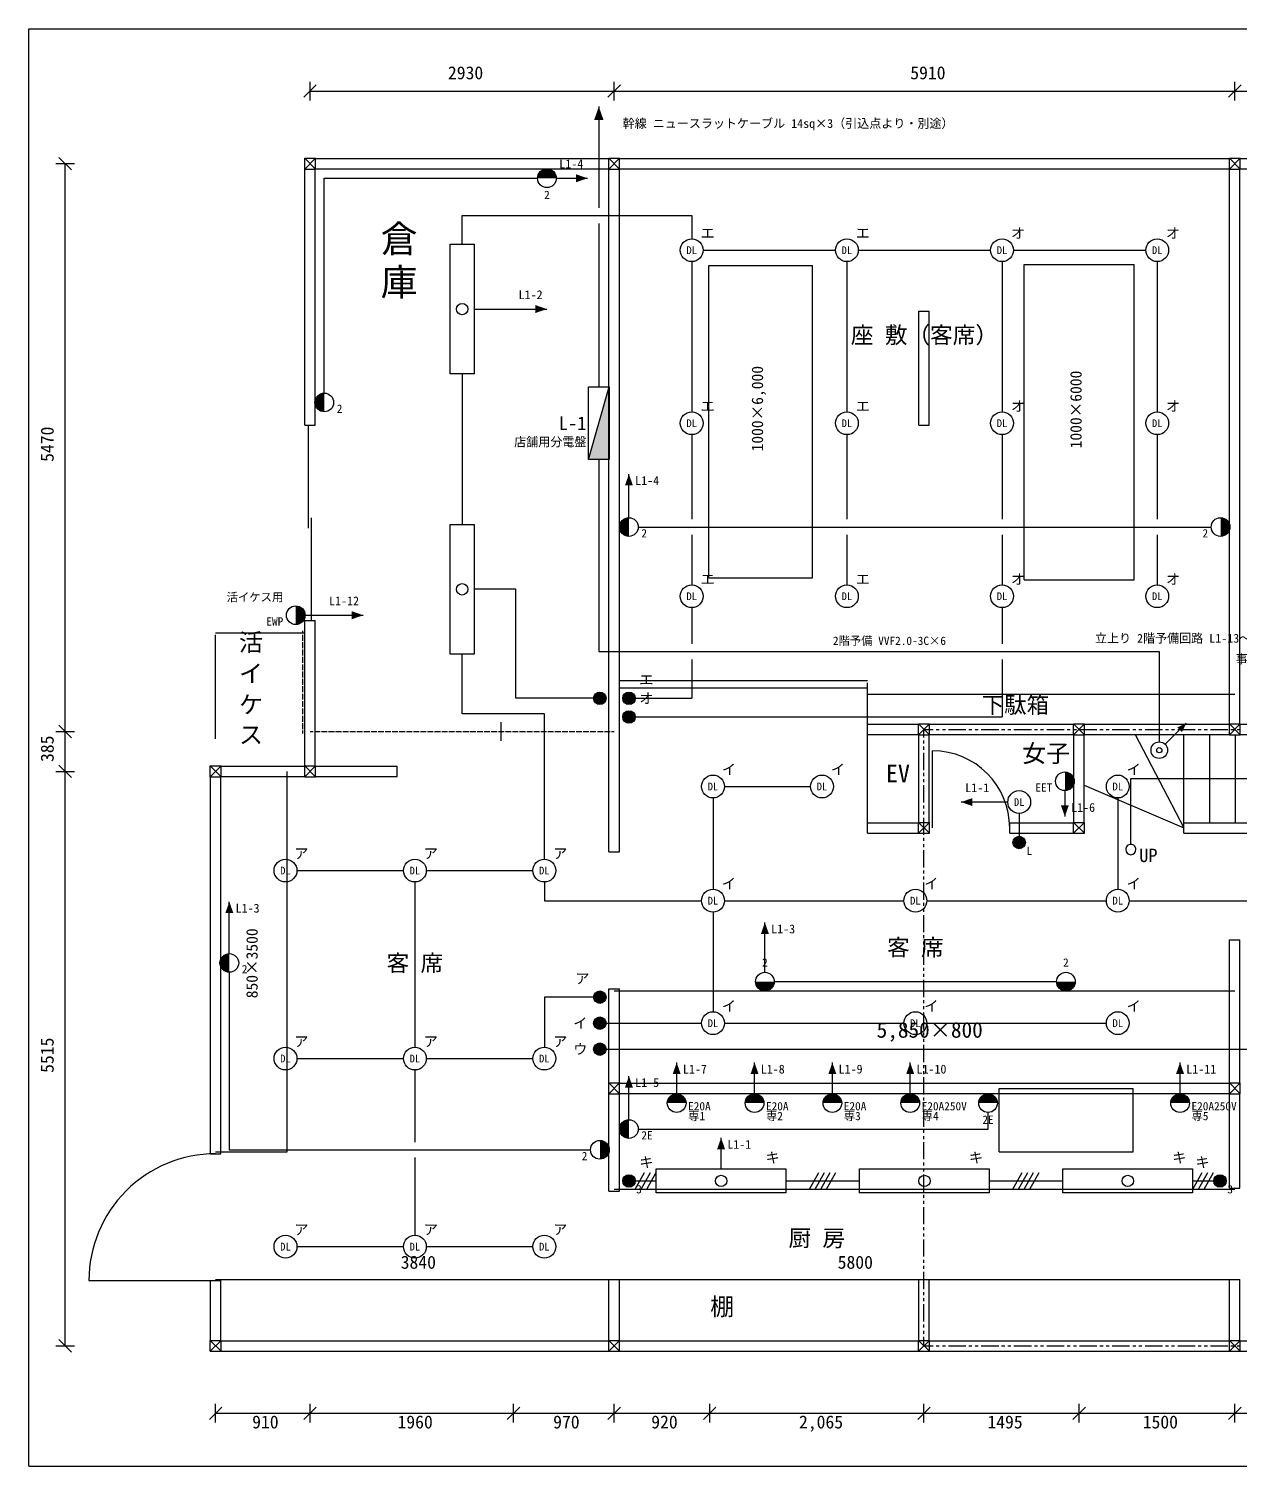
# Model space of a CAD drawing. Extents: x 507 to 20508, y 503 to 14352.
# Drawn here: x 507 to 12180, y 503 to 14352 of the extents above; entities that cross this region are included whole.
import ezdxf
from ezdxf.enums import TextEntityAlignment as Align

# ---------------------------------------------------------------- set-up
doc = ezdxf.new("R2010")
doc.units = 0
doc.header["$LTSCALE"] = 50
for name, color, linetype in [('コンセント', 5, 'CONTINUOUS'), ('スイッチ', 6, 'CONTINUOUS'), ('傍記', 7, 'CONTINUOUS'), ('分電盤', 1, 'CONTINUOUS'), ('図枠', 7, 'CONTINUOUS'), ('幹線', 1, 'CONTINUOUS'), ('建築', 8, 'CONTINUOUS'), ('建築_寸法', 8, 'CONTINUOUS'), ('建築_文字', 8, 'CONTINUOUS'), ('注記', 7, 'CONTINUOUS'), ('照明器具', 6, 'CONTINUOUS'), ('配線_2階予備', 30, 'CONTINUOUS'), ('配線_コンセント', 4, 'CONTINUOUS'), ('配線_電灯', 3, 'CONTINUOUS')]:
    doc.layers.add(name, color=color, linetype=linetype)
doc.styles.add('JP', font='msgothic.ttf')

msp = doc.modelspace()

# ---------------------------------------------------------------- linework, layer by layer
at = {"layer": 'コンセント'}
for centre in [(5500, 12911.94), (3355, 10751.94), (6290, 9551.94), (11990, 9551.94), (3080, 8701.94), (10490, 7101.94), (2440, 5351.94), (7600, 5171.94), (10500, 5171.94), (6750, 4001.94), (7500, 4001.94), (8250, 4001.94), (9000, 4001.94), (9750, 4001.94), (11600, 4001.94), (6290, 3751.94), (6010, 3551.94)]:
    msp.add_circle(centre, 90, dxfattribs=at)
for points in [[(5500, 12911.94), (5410, 12911.94), (5416.85, 12946.39)], [(5500, 12911.94), (5416.85, 12946.39), (5436.36, 12975.58)], [(5500, 12911.94), (5436.36, 12975.58), (5465.56, 12995.09)], [(5500, 12911.94), (5465.56, 12995.09), (5500, 13001.94)], [(5500, 12911.94), (5500, 13001.94), (5534.44, 12995.09)], [(5500, 12911.94), (5534.44, 12995.09), (5563.64, 12975.58)], [(5500, 12911.94), (5563.64, 12975.58), (5583.15, 12946.39)], [(5500, 12911.94), (5583.15, 12946.39), (5590, 12911.94)], [(3355, 10751.94), (3271.85, 10786.39), (3291.36, 10815.58)], [(3355, 10751.94), (3291.36, 10815.58), (3320.56, 10835.09)], [(3355, 10751.94), (3320.56, 10835.09), (3355, 10841.94)], [(3355, 10751.94), (3265, 10751.94), (3271.85, 10786.39)], [(3355, 10751.94), (3271.85, 10717.5), (3265, 10751.94)], [(3355, 10751.94), (3291.36, 10688.3), (3271.85, 10717.5)], [(3355, 10751.94), (3320.56, 10668.8), (3291.36, 10688.3)], [(3355, 10751.94), (3355, 10661.94), (3320.56, 10668.8)], [(6290, 9551.94), (6200, 9551.94), (6206.85, 9586.39)], [(6290, 9551.94), (6206.85, 9586.39), (6226.36, 9615.58)], [(6290, 9551.94), (6226.36, 9615.58), (6255.56, 9635.09)], [(6290, 9551.94), (6255.56, 9635.09), (6290, 9641.94)], [(11990, 9551.94), (11990, 9641.94), (12024.44, 9635.09)], [(11990, 9551.94), (12024.44, 9635.09), (12053.64, 9615.58)], [(11990, 9551.94), (12053.64, 9615.58), (12073.15, 9586.39)], [(11990, 9551.94), (12073.15, 9586.39), (12080, 9551.94)], [(6290, 9551.94), (6206.85, 9517.5), (6200, 9551.94)], [(6290, 9551.94), (6226.36, 9488.3), (6206.85, 9517.5)], [(6290, 9551.94), (6255.56, 9468.8), (6226.36, 9488.3)], [(6290, 9551.94), (6290, 9461.94), (6255.56, 9468.8)], [(11990, 9551.94), (12080, 9551.94), (12073.15, 9517.5)], [(11990, 9551.94), (12073.15, 9517.5), (12053.64, 9488.3)], [(11990, 9551.94), (12053.64, 9488.3), (12024.44, 9468.8)], [(11990, 9551.94), (12024.44, 9468.8), (11990, 9461.94)], [(3080, 8701.94), (3080, 8791.94), (3114.44, 8785.09)], [(3080, 8701.94), (3114.44, 8785.09), (3143.64, 8765.58)], [(3080, 8701.94), (3143.64, 8765.58), (3163.15, 8736.39)], [(3080, 8701.94), (3163.15, 8736.39), (3170, 8701.94)], [(3080, 8701.94), (3170, 8701.94), (3163.15, 8667.5)], [(3080, 8701.94), (3163.15, 8667.5), (3143.64, 8638.3)], [(3080, 8701.94), (3143.64, 8638.3), (3114.44, 8618.8)], [(3080, 8701.94), (3114.44, 8618.8), (3080, 8611.94)], [(10490, 7101.94), (10490, 7191.94), (10524.44, 7185.09)], [(10490, 7101.94), (10524.44, 7185.09), (10553.64, 7165.58)], [(10490, 7101.94), (10553.64, 7165.58), (10573.15, 7136.39)], [(10490, 7101.94), (10573.15, 7136.39), (10580, 7101.94)], [(10490, 7101.94), (10580, 7101.94), (10573.15, 7067.5)], [(10490, 7101.94), (10573.15, 7067.5), (10553.64, 7038.3)], [(10490, 7101.94), (10553.64, 7038.3), (10524.44, 7018.8)], [(10490, 7101.94), (10524.44, 7018.8), (10490, 7011.94)], [(2440, 5351.94), (2356.85, 5386.39), (2376.36, 5415.58)], [(2440, 5351.94), (2376.36, 5415.58), (2405.56, 5435.09)], [(2440, 5351.94), (2405.56, 5435.09), (2440, 5441.94)], [(2440, 5351.94), (2350, 5351.94), (2356.85, 5386.39)], [(2440, 5351.94), (2356.85, 5317.5), (2350, 5351.94)], [(2440, 5351.94), (2376.36, 5288.3), (2356.85, 5317.5)], [(2440, 5351.94), (2405.56, 5268.8), (2376.36, 5288.3)], [(2440, 5351.94), (2440, 5261.94), (2405.56, 5268.8)], [(7600, 5171.94), (7516.85, 5137.5), (7510, 5171.94)], [(7600, 5171.94), (7536.36, 5108.3), (7516.85, 5137.5)], [(7600, 5171.94), (7565.56, 5088.8), (7536.36, 5108.3)], [(7600, 5171.94), (7600, 5081.94), (7565.56, 5088.8)], [(7600, 5171.94), (7690, 5171.94), (7683.15, 5137.5)], [(7600, 5171.94), (7683.15, 5137.5), (7663.64, 5108.3)], [(7600, 5171.94), (7663.64, 5108.3), (7634.44, 5088.8)], [(7600, 5171.94), (7634.44, 5088.8), (7600, 5081.94)], [(10500, 5171.94), (10416.85, 5137.5), (10410, 5171.94)], [(10500, 5171.94), (10436.36, 5108.3), (10416.85, 5137.5)], [(10500, 5171.94), (10465.56, 5088.8), (10436.36, 5108.3)], [(10500, 5171.94), (10500, 5081.94), (10465.56, 5088.8)], [(10500, 5171.94), (10590, 5171.94), (10583.15, 5137.5)], [(10500, 5171.94), (10583.15, 5137.5), (10563.64, 5108.3)], [(10500, 5171.94), (10563.64, 5108.3), (10534.44, 5088.8)], [(10500, 5171.94), (10534.44, 5088.8), (10500, 5081.94)], [(6750, 4001.94), (6660, 4001.94), (6666.85, 4036.39)], [(6750, 4001.94), (6666.85, 4036.39), (6686.36, 4065.58)], [(6750, 4001.94), (6686.36, 4065.58), (6715.56, 4085.09)], [(6750, 4001.94), (6715.56, 4085.09), (6750, 4091.94)], [(6750, 4001.94), (6750, 4091.94), (6784.44, 4085.09)], [(6750, 4001.94), (6784.44, 4085.09), (6813.64, 4065.58)], [(6750, 4001.94), (6813.64, 4065.58), (6833.15, 4036.39)], [(6750, 4001.94), (6833.15, 4036.39), (6840, 4001.94)], [(7500, 4001.94), (7410, 4001.94), (7416.85, 4036.39)], [(7500, 4001.94), (7416.85, 4036.39), (7436.36, 4065.58)], [(7500, 4001.94), (7436.36, 4065.58), (7465.56, 4085.09)], [(7500, 4001.94), (7465.56, 4085.09), (7500, 4091.94)], [(7500, 4001.94), (7500, 4091.94), (7534.44, 4085.09)], [(7500, 4001.94), (7534.44, 4085.09), (7563.64, 4065.58)], [(7500, 4001.94), (7563.64, 4065.58), (7583.15, 4036.39)], [(7500, 4001.94), (7583.15, 4036.39), (7590, 4001.94)], [(8250, 4001.94), (8160, 4001.94), (8166.85, 4036.39)], [(8250, 4001.94), (8166.85, 4036.39), (8186.36, 4065.58)], [(8250, 4001.94), (8186.36, 4065.58), (8215.56, 4085.09)], [(8250, 4001.94), (8215.56, 4085.09), (8250, 4091.94)], [(8250, 4001.94), (8250, 4091.94), (8284.44, 4085.09)], [(8250, 4001.94), (8284.44, 4085.09), (8313.64, 4065.58)], [(8250, 4001.94), (8313.64, 4065.58), (8333.15, 4036.39)], [(8250, 4001.94), (8333.15, 4036.39), (8340, 4001.94)], [(9000, 4001.94), (8910, 4001.94), (8916.85, 4036.39)], [(9000, 4001.94), (8916.85, 4036.39), (8936.36, 4065.58)], [(9000, 4001.94), (8936.36, 4065.58), (8965.56, 4085.09)], [(9000, 4001.94), (8965.56, 4085.09), (9000, 4091.94)], [(9000, 4001.94), (9000, 4091.94), (9034.44, 4085.09)], [(9000, 4001.94), (9034.44, 4085.09), (9063.64, 4065.58)], [(9000, 4001.94), (9063.64, 4065.58), (9083.15, 4036.39)], [(9000, 4001.94), (9083.15, 4036.39), (9090, 4001.94)], [(9750, 4001.94), (9660, 4001.94), (9666.85, 4036.39)], [(9750, 4001.94), (9666.85, 4036.39), (9686.36, 4065.58)], [(9750, 4001.94), (9686.36, 4065.58), (9715.56, 4085.09)], [(9750, 4001.94), (9715.56, 4085.09), (9750, 4091.94)], [(9750, 4001.94), (9750, 4091.94), (9784.44, 4085.09)], [(9750, 4001.94), (9784.44, 4085.09), (9813.64, 4065.58)], [(9750, 4001.94), (9813.64, 4065.58), (9833.15, 4036.39)], [(9750, 4001.94), (9833.15, 4036.39), (9840, 4001.94)], [(11600, 4001.94), (11510, 4001.94), (11516.85, 4036.39)], [(11600, 4001.94), (11516.85, 4036.39), (11536.36, 4065.58)], [(11600, 4001.94), (11536.36, 4065.58), (11565.56, 4085.09)], [(11600, 4001.94), (11565.56, 4085.09), (11600, 4091.94)], [(11600, 4001.94), (11600, 4091.94), (11634.44, 4085.09)], [(11600, 4001.94), (11634.44, 4085.09), (11663.64, 4065.58)], [(11600, 4001.94), (11663.64, 4065.58), (11683.15, 4036.39)], [(11600, 4001.94), (11683.15, 4036.39), (11690, 4001.94)], [(6290, 3751.94), (6200, 3751.94), (6206.85, 3786.39)], [(6290, 3751.94), (6206.85, 3717.5), (6200, 3751.94)], [(6290, 3751.94), (6206.85, 3786.39), (6226.36, 3815.58)], [(6290, 3751.94), (6226.36, 3688.3), (6206.85, 3717.5)], [(6290, 3751.94), (6226.36, 3815.58), (6255.56, 3835.09)], [(6290, 3751.94), (6255.56, 3668.8), (6226.36, 3688.3)], [(6290, 3751.94), (6255.56, 3835.09), (6290, 3841.94)], [(6290, 3751.94), (6290, 3661.94), (6255.56, 3668.8)], [(6010, 3551.94), (6010, 3641.94), (6044.44, 3635.09)], [(6010, 3551.94), (6044.44, 3635.09), (6073.64, 3615.58)], [(6010, 3551.94), (6073.64, 3615.58), (6093.15, 3586.39)], [(6010, 3551.94), (6093.15, 3586.39), (6100, 3551.94)], [(6010, 3551.94), (6100, 3551.94), (6093.15, 3517.5)], [(6010, 3551.94), (6093.15, 3517.5), (6073.64, 3488.3)], [(6010, 3551.94), (6073.64, 3488.3), (6044.44, 3468.8)], [(6010, 3551.94), (6044.44, 3468.8), (6010, 3461.94)]]:
    msp.add_solid(points, dxfattribs=at)
at = {"layer": 'スイッチ'}
for centre in [(6010, 7901.94), (6290, 7901.94), (6290, 7721.94), (10050, 6511.94), (6010, 5021.94), (6010, 4771.94), (6010, 4521.94), (6290, 3251.94), (11985, 3251.94)]:
    msp.add_circle(centre, 60, dxfattribs=at)
for points in [[(6010, 7901.94), (5950, 7901.94), (5958.04, 7931.94)], [(6010, 7901.94), (5958.04, 7871.94), (5950, 7901.94)], [(6010, 7901.94), (5958.04, 7931.94), (5980, 7953.91)], [(6010, 7901.94), (5980, 7849.98), (5958.04, 7871.94)], [(6010, 7901.94), (5980, 7953.91), (6010, 7961.94)], [(6010, 7901.94), (6010, 7841.94), (5980, 7849.98)], [(6010, 7901.94), (6010, 7961.94), (6040, 7953.91)], [(6010, 7901.94), (6040, 7953.91), (6061.96, 7931.94)], [(6010, 7901.94), (6061.96, 7931.94), (6070, 7901.94)], [(6010, 7901.94), (6070, 7901.94), (6061.96, 7871.94)], [(6010, 7901.94), (6061.96, 7871.94), (6040, 7849.98)], [(6010, 7901.94), (6040, 7849.98), (6010, 7841.94)], [(6290, 7901.94), (6230, 7901.94), (6238.04, 7931.94)], [(6290, 7901.94), (6238.04, 7871.94), (6230, 7901.94)], [(6290, 7901.94), (6238.04, 7931.94), (6260, 7953.91)], [(6290, 7901.94), (6260, 7849.98), (6238.04, 7871.94)], [(6290, 7901.94), (6260, 7953.91), (6290, 7961.94)], [(6290, 7901.94), (6290, 7841.94), (6260, 7849.98)], [(6290, 7901.94), (6290, 7961.94), (6320, 7953.91)], [(6290, 7901.94), (6320, 7953.91), (6341.96, 7931.94)], [(6290, 7901.94), (6341.96, 7931.94), (6350, 7901.94)], [(6290, 7901.94), (6350, 7901.94), (6341.96, 7871.94)], [(6290, 7901.94), (6341.96, 7871.94), (6320, 7849.98)], [(6290, 7901.94), (6320, 7849.98), (6290, 7841.94)], [(6290, 7721.94), (6238.04, 7751.94), (6260, 7773.91)], [(6290, 7721.94), (6260, 7773.91), (6290, 7781.94)], [(6290, 7721.94), (6290, 7781.94), (6320, 7773.91)], [(6290, 7721.94), (6320, 7773.91), (6341.96, 7751.94)], [(6290, 7721.94), (6230, 7721.94), (6238.04, 7751.94)], [(6290, 7721.94), (6238.04, 7691.94), (6230, 7721.94)], [(6290, 7721.94), (6260, 7669.98), (6238.04, 7691.94)], [(6290, 7721.94), (6290, 7661.94), (6260, 7669.98)], [(6290, 7721.94), (6341.96, 7751.94), (6350, 7721.94)], [(6290, 7721.94), (6350, 7721.94), (6341.96, 7691.94)], [(6290, 7721.94), (6341.96, 7691.94), (6320, 7669.98)], [(6290, 7721.94), (6320, 7669.98), (6290, 7661.94)], [(10050, 6511.94), (9990, 6511.94), (9998.04, 6541.94)], [(10050, 6511.94), (9998.04, 6481.94), (9990, 6511.94)], [(10050, 6511.94), (9998.04, 6541.94), (10020, 6563.91)], [(10050, 6511.94), (10020, 6459.98), (9998.04, 6481.94)], [(10050, 6511.94), (10020, 6563.91), (10050, 6571.94)], [(10050, 6511.94), (10050, 6451.94), (10020, 6459.98)], [(10050, 6511.94), (10050, 6571.94), (10080, 6563.91)], [(10050, 6511.94), (10080, 6563.91), (10101.96, 6541.94)], [(10050, 6511.94), (10101.96, 6541.94), (10110, 6511.94)], [(10050, 6511.94), (10110, 6511.94), (10101.96, 6481.94)], [(10050, 6511.94), (10101.96, 6481.94), (10080, 6459.98)], [(10050, 6511.94), (10080, 6459.98), (10050, 6451.94)], [(6010, 5021.94), (5950, 5021.94), (5958.04, 5051.94)], [(6010, 5021.94), (5958.04, 4991.94), (5950, 5021.94)], [(6010, 5021.94), (5958.04, 5051.94), (5980, 5073.91)], [(6010, 5021.94), (5980, 4969.98), (5958.04, 4991.94)], [(6010, 5021.94), (5980, 5073.91), (6010, 5081.94)], [(6010, 5021.94), (6010, 4961.94), (5980, 4969.98)], [(6010, 5021.94), (6010, 5081.94), (6040, 5073.91)], [(6010, 5021.94), (6040, 5073.91), (6061.96, 5051.94)], [(6010, 5021.94), (6061.96, 5051.94), (6070, 5021.94)], [(6010, 5021.94), (6070, 5021.94), (6061.96, 4991.94)], [(6010, 5021.94), (6061.96, 4991.94), (6040, 4969.98)], [(6010, 5021.94), (6040, 4969.98), (6010, 4961.94)], [(6010, 4771.94), (5950, 4771.94), (5958.04, 4801.94)], [(6010, 4771.94), (5958.04, 4741.94), (5950, 4771.94)], [(6010, 4771.94), (5958.04, 4801.94), (5980, 4823.91)], [(6010, 4771.94), (5980, 4719.98), (5958.04, 4741.94)], [(6010, 4771.94), (5980, 4823.91), (6010, 4831.94)], [(6010, 4771.94), (6010, 4711.94), (5980, 4719.98)], [(6010, 4771.94), (6010, 4831.94), (6040, 4823.91)], [(6010, 4771.94), (6040, 4823.91), (6061.96, 4801.94)], [(6010, 4771.94), (6061.96, 4801.94), (6070, 4771.94)], [(6010, 4771.94), (6070, 4771.94), (6061.96, 4741.94)], [(6010, 4771.94), (6061.96, 4741.94), (6040, 4719.98)], [(6010, 4771.94), (6040, 4719.98), (6010, 4711.94)], [(6010, 4521.94), (5958.04, 4551.94), (5980, 4573.91)], [(6010, 4521.94), (5980, 4573.91), (6010, 4581.94)], [(6010, 4521.94), (6010, 4581.94), (6040, 4573.91)], [(6010, 4521.94), (6040, 4573.91), (6061.96, 4551.94)], [(6010, 4521.94), (5950, 4521.94), (5958.04, 4551.94)], [(6010, 4521.94), (5958.04, 4491.94), (5950, 4521.94)], [(6010, 4521.94), (5980, 4469.98), (5958.04, 4491.94)], [(6010, 4521.94), (6010, 4461.94), (5980, 4469.98)], [(6010, 4521.94), (6061.96, 4551.94), (6070, 4521.94)], [(6010, 4521.94), (6070, 4521.94), (6061.96, 4491.94)], [(6010, 4521.94), (6061.96, 4491.94), (6040, 4469.98)], [(6010, 4521.94), (6040, 4469.98), (6010, 4461.94)], [(6290, 3251.94), (6230, 3251.94), (6238.04, 3281.94)], [(6290, 3251.94), (6238.04, 3221.94), (6230, 3251.94)], [(6290, 3251.94), (6238.04, 3281.94), (6260, 3303.91)], [(6290, 3251.94), (6260, 3199.98), (6238.04, 3221.94)], [(6290, 3251.94), (6260, 3303.91), (6290, 3311.94)], [(6290, 3251.94), (6290, 3191.94), (6260, 3199.98)], [(6290, 3251.94), (6290, 3311.94), (6320, 3303.91)], [(6290, 3251.94), (6320, 3303.91), (6341.96, 3281.94)], [(6290, 3251.94), (6341.96, 3281.94), (6350, 3251.94)], [(6290, 3251.94), (6350, 3251.94), (6341.96, 3221.94)], [(6290, 3251.94), (6341.96, 3221.94), (6320, 3199.98)], [(6290, 3251.94), (6320, 3199.98), (6290, 3191.94)], [(11985, 3251.94), (11925, 3251.94), (11933.04, 3281.94)], [(11985, 3251.94), (11933.04, 3221.94), (11925, 3251.94)], [(11985, 3251.94), (11933.04, 3281.94), (11955, 3303.91)], [(11985, 3251.94), (11955, 3199.98), (11933.04, 3221.94)], [(11985, 3251.94), (11955, 3303.91), (11985, 3311.94)], [(11985, 3251.94), (11985, 3191.94), (11955, 3199.98)], [(11985, 3251.94), (11985, 3311.94), (12015, 3303.91)], [(11985, 3251.94), (12015, 3303.91), (12036.96, 3281.94)], [(11985, 3251.94), (12036.96, 3281.94), (12045, 3251.94)], [(11985, 3251.94), (12045, 3251.94), (12036.96, 3221.94)], [(11985, 3251.94), (12036.96, 3221.94), (12015, 3199.98)], [(11985, 3251.94), (12015, 3199.98), (11985, 3191.94)]]:
    msp.add_solid(points, dxfattribs=at)
at = {"layer": '分電盤'}
for p, q in [((5900, 10901.94), (6098, 10901.94)), ((5900, 10201.94), (5900, 10901.94)), ((5900, 10201.94), (6098, 10901.94)), ((6098, 10901.94), (6098, 10201.94)), ((6098, 10201.94), (5900, 10201.94))]:
    msp.add_line(p, q, dxfattribs=at)
msp.add_solid([(5900, 10201.94), (6098, 10901.94), (6098, 10201.94)], dxfattribs=at)
at = {"layer": '図枠'}
for p, q in [((507.43, 14352.41), (20507.81, 14352.41)), ((507.43, 503.06), (507.43, 14352.41)), ((507.43, 503.06), (20507.81, 503.06))]:
    msp.add_line(p, q, dxfattribs=at)
at = {"layer": '幹線'}
for p, q in [((6000, 13601.94), (6000, 12626.94)), ((6000, 12476.94), (6000, 10901.94))]:
    msp.add_line(p, q, dxfattribs=at)
msp.add_solid([(6000, 13601.94), (6045.5, 13471.94), (5954.5, 13471.94)], dxfattribs=at)
at = {"layer": '建築'}
for p, q in [((3165.96, 13104.64), (3270.74, 13104.64)), ((3165.96, 12999.86), (3165.96, 13104.64)), ((3165.96, 13104.64), (3270.74, 12999.86)), ((3165.96, 12999.86), (3270.74, 13104.64)), ((3270.74, 12999.86), (3270.74, 13104.64)), ((3270.74, 13102.52), (6095.43, 13102.52)), ((6095.43, 13104.64), (6200.2, 13104.64)), ((6095.43, 12999.86), (6095.43, 13104.64)), ((6095.43, 13104.64), (6200.2, 12999.86)), ((6095.43, 12999.86), (6200.2, 13104.64)), ((6200.2, 12999.86), (6200.2, 13104.64)), ((6200.2, 13102.52), (12075.01, 13102.52)), ((12075.01, 13104.64), (12179.79, 13104.64)), ((12075.01, 12999.86), (12075.01, 13104.64)), ((12075.01, 13104.64), (12179.79, 12999.86)), ((12075.01, 12999.86), (12179.79, 13104.64)), ((12179.79, 12999.86), (12179.79, 13104.64)), ((12179.79, 13102.52), (16064.93, 13102.52)), ((3165.96, 12999.86), (3270.74, 12999.86)), ((3168.08, 10531.83), (3168.08, 12999.86)), ((3267.56, 10531.83), (3267.56, 12999.86)), ((3270.74, 13001.98), (6095.43, 13001.98)), ((6095.43, 12999.86), (6200.2, 12999.86)), ((6097.55, 6423.38), (6097.55, 12999.86)), ((6198.09, 6423.38), (6198.09, 12999.86)), ((6200.2, 13001.98), (12075.01, 13001.98)), ((12075.01, 12999.86), (12179.79, 12999.86)), ((12077.13, 7654.22), (12077.13, 12999.86)), ((12176.61, 7654.22), (12176.61, 12999.86)), ((12179.79, 13001.98), (16064.93, 13001.98)), ((7058.51, 12072.76), (8057.58, 12072.76)), ((7058.51, 9061.8), (7058.51, 12072.76)), ((8057.58, 9061.8), (8057.58, 12072.76)), ((10098.05, 12082.29), (11157.44, 12082.29)), ((10098.05, 9042.75), (10098.05, 12082.29)), ((11157.44, 9042.75), (11157.44, 12082.29)), ((9083.1, 10531.83), (9083.1, 11632.49)), ((9083.1, 11632.49), (9183.64, 11632.49)), ((9183.64, 10531.83), (9183.64, 11632.49)), ((3168.08, 10531.83), (3267.56, 10531.83)), ((3203, 9542.29), (3203, 10531.83)), ((9083.1, 10531.83), (9183.64, 10531.83)), ((3232.64, 8652.23), (3232.64, 9641.77)), ((7058.51, 9061.8), (8057.58, 9061.8)), ((10098.05, 9042.75), (11157.44, 9042.75)), ((3168.08, 7250.99), (3168.08, 8652.23)), ((3168.08, 8652.23), (3267.56, 8652.23)), ((3267.56, 7250.99), (3267.56, 8652.23)), ((2307.65, 8532.64), (3168.08, 8532.64)), ((2307.65, 7512.4), (2307.65, 8512.53)), ((3147.97, 8525.23), (3147.97, 8552.74)), ((3147.97, 8455.38), (3147.97, 8512.53)), ((3147.97, 8384.47), (3147.97, 8441.62)), ((3147.97, 8313.56), (3147.97, 8370.71)), ((3147.97, 8242.65), (3147.97, 8299.8)), ((3147.97, 8171.74), (3147.97, 8228.89)), ((3147.97, 8100.84), (3147.97, 8159.04)), ((3147.97, 8029.93), (3147.97, 8088.14)), ((6198.09, 8072.26), (8587.8, 8072.26)), ((8587.8, 6653.04), (8587.8, 8052.15)), ((3147.97, 7960.08), (3147.97, 8017.23)), ((3147.97, 7889.17), (3147.97, 7946.32)), ((6198.09, 8002.41), (8587.8, 8002.41)), ((8587.8, 7942.09), (12126.87, 7942.09)), ((3147.97, 7818.26), (3147.97, 7875.41)), ((3147.97, 7747.35), (3147.97, 7804.5)), ((3147.97, 7676.44), (3147.97, 7733.59)), ((3147.97, 7605.54), (3147.97, 7663.74)), ((5058.26, 7492.29), (5058.26, 7672.21)), ((8587.8, 7652.1), (9080.99, 7652.1)), ((8587.8, 7552.62), (8587.8, 7652.1)), ((9080.99, 7654.22), (9185.76, 7654.22)), ((9080.99, 7549.44), (9080.99, 7654.22)), ((9080.99, 7654.22), (9185.76, 7549.44)), ((9080.99, 7549.44), (9185.76, 7654.22)), ((9185.76, 7549.44), (9185.76, 7654.22)), ((9185.76, 7652.1), (10574.3, 7652.1)), ((10574.3, 7654.22), (10679.07, 7654.22)), ((10574.3, 7549.44), (10574.3, 7654.22)), ((10574.3, 7654.22), (10679.07, 7549.44)), ((10574.3, 7549.44), (10679.07, 7654.22)), ((10679.07, 7549.44), (10679.07, 7654.22)), ((10680.13, 7652.1), (12075.01, 7652.1)), ((12075.01, 7549.44), (12075.01, 7654.22)), ((12075.01, 7654.22), (12179.79, 7654.22)), ((12075.01, 7654.22), (12179.79, 7549.44)), ((12075.01, 7549.44), (12179.79, 7654.22)), ((12179.79, 7549.44), (12179.79, 7654.22)), ((12179.79, 7652.1), (15074.33, 7652.1)), ((3147.97, 7562.14), (3147.97, 7592.84)), ((3217.82, 7582.25), (3247.45, 7582.25)), ((3260.15, 7582.25), (3315.19, 7582.25)), ((3327.89, 7582.25), (3382.92, 7582.25)), ((3396.68, 7582.25), (3451.71, 7582.25)), ((3464.41, 7582.25), (3519.44, 7582.25)), ((3532.14, 7582.25), (3588.24, 7582.25)), ((3600.94, 7582.25), (3655.97, 7582.25)), ((3668.67, 7582.25), (3723.7, 7582.25)), ((3737.46, 7582.25), (3792.49, 7582.25)), ((3805.2, 7582.25), (3860.23, 7582.25)), ((3872.93, 7582.25), (3929.02, 7582.25)), ((3941.72, 7582.25), (3996.75, 7582.25)), ((4009.45, 7582.25), (4064.49, 7582.25)), ((4077.19, 7582.25), (4133.28, 7582.25)), ((4145.98, 7582.25), (4201.01, 7582.25)), ((4213.71, 7582.25), (4269.8, 7582.25)), ((4282.5, 7582.25), (4337.54, 7582.25)), ((4350.24, 7582.25), (4405.27, 7582.25)), ((4417.97, 7582.25), (4474.06, 7582.25)), ((4486.76, 7582.25), (4541.79, 7582.25)), ((4554.49, 7582.25), (4610.59, 7582.25)), ((4623.29, 7582.25), (4678.32, 7582.25)), ((4691.02, 7582.25), (4746.05, 7582.25)), ((4758.75, 7582.25), (4814.84, 7582.25)), ((4827.55, 7582.25), (4882.58, 7582.25)), ((4895.28, 7582.25), (4951.37, 7582.25)), ((4964.07, 7582.25), (5019.1, 7582.25)), ((5031.8, 7582.25), (5086.84, 7582.25)), ((5099.54, 7582.25), (5155.63, 7582.25)), ((5168.33, 7582.25), (5223.36, 7582.25)), ((5236.06, 7582.25), (5292.15, 7582.25)), ((5304.85, 7582.25), (5359.89, 7582.25)), ((5372.59, 7582.25), (5427.62, 7582.25)), ((5440.32, 7582.25), (5496.41, 7582.25)), ((5509.11, 7582.25), (5564.15, 7582.25)), ((5576.85, 7582.25), (5632.94, 7582.25)), ((5645.64, 7582.25), (5700.67, 7582.25)), ((5713.37, 7582.25), (5768.4, 7582.25)), ((5781.1, 7582.25), (5837.2, 7582.25)), ((5849.89, 7582.25), (5904.93, 7582.25)), ((5917.63, 7582.25), (5972.66, 7582.25)), ((5986.42, 7582.25), (6041.45, 7582.25)), ((6054.15, 7582.25), (6109.19, 7582.25)), ((6121.89, 7582.25), (6148.35, 7582.25)), ((8587.8, 7552.62), (9080.99, 7552.62)), ((9080.99, 7549.44), (9185.76, 7549.44)), ((9083.1, 6705.95), (9083.1, 7549.44)), ((9132.84, 7602.36), (9220.69, 7602.36)), ((9132.84, 7524.04), (9132.84, 7602.36)), ((9132.84, 7464.78), (9132.84, 7494.41)), ((9183.64, 6705.95), (9183.64, 7549.44)), ((9185.76, 7552.62), (10574.3, 7552.62)), ((9250.32, 7602.36), (9279.95, 7602.36)), ((9309.59, 7602.36), (9339.22, 7602.36)), ((9368.85, 7602.36), (9536.07, 7602.36)), ((9565.7, 7602.36), (9595.34, 7602.36)), ((9624.97, 7602.36), (9654.6, 7602.36)), ((9684.24, 7602.36), (9852.51, 7602.36)), ((9881.09, 7602.36), (9910.72, 7602.36)), ((9940.35, 7602.36), (9969.99, 7602.36)), ((9999.62, 7602.36), (10167.89, 7602.36)), ((10197.53, 7602.36), (10227.16, 7602.36)), ((10255.74, 7602.36), (10285.37, 7602.36)), ((10315, 7602.36), (10483.28, 7602.36)), ((10512.91, 7602.36), (10542.54, 7602.36)), ((10572.18, 7602.36), (10601.81, 7602.36)), ((10574.3, 7549.44), (10679.07, 7549.44)), ((10577.47, 6705.95), (10577.47, 7549.44)), ((10630.39, 7602.36), (10798.66, 7602.36)), ((10676.95, 6705.95), (10676.95, 7549.44)), ((10680.13, 7552.62), (12075.01, 7552.62)), ((10828.29, 7602.36), (10857.93, 7602.36)), ((10887.56, 7602.36), (10917.2, 7602.36)), ((10946.83, 7602.36), (11114.04, 7602.36)), ((11143.68, 7602.36), (11173.31, 7602.36)), ((11166.96, 7552.62), (11636.86, 6653.04)), ((11202.94, 7602.36), (11232.58, 7602.36)), ((11262.21, 7602.36), (11429.43, 7602.36)), ((11459.06, 7602.36), (11488.69, 7602.36)), ((11518.33, 7602.36), (11547.96, 7602.36)), ((11577.59, 7602.36), (11744.81, 7602.36)), ((11636.86, 6702.78), (11636.86, 7552.62)), ((11774.44, 7602.36), (11804.08, 7602.36)), ((11833.71, 7602.36), (11863.34, 7602.36)), ((11885.57, 6702.78), (11885.57, 7552.62)), ((11892.98, 7602.36), (12060.2, 7602.36)), ((12075.01, 7549.44), (12179.79, 7549.44)), ((12089.83, 7602.36), (12119.46, 7602.36)), ((12134.28, 6702.78), (12134.28, 7552.62)), ((12149.09, 7602.36), (12178.73, 7602.36)), ((12179.79, 7552.62), (15074.33, 7552.62)), ((9132.84, 7406.57), (9132.84, 7436.2)), ((9132.84, 7210.78), (9132.84, 7376.94)), ((9215.39, 6653.04), (9215.39, 7395.99)), ((2255.79, 7250.99), (2360.57, 7250.99)), ((2255.79, 7146.22), (2255.79, 7250.99)), ((2255.79, 7250.99), (2360.57, 7146.22)), ((2255.79, 7146.22), (2360.57, 7250.99)), ((2360.57, 7146.22), (2360.57, 7250.99)), ((2360.57, 7247.82), (3165.96, 7247.82)), ((3165.96, 7146.22), (3165.96, 7250.99)), ((3165.96, 7250.99), (3270.74, 7250.99)), ((3165.96, 7250.99), (3270.74, 7146.22)), ((3165.96, 7146.22), (3270.74, 7250.99)), ((3270.74, 7146.22), (3270.74, 7250.99)), ((3270.74, 7247.82), (4058.14, 7247.82)), ((4058.14, 7148.34), (4058.14, 7247.82)), ((2255.79, 7146.22), (2360.57, 7146.22)), ((2257.91, 3512.96), (2257.91, 7146.22)), ((2358.45, 3512.96), (2358.45, 7146.22)), ((2360.57, 7148.34), (3165.96, 7148.34)), ((2997.69, 3533.07), (2997.69, 7198.08)), ((3165.96, 7146.22), (3270.74, 7146.22)), ((3270.74, 7148.34), (4058.14, 7148.34)), ((9132.84, 7152.57), (9132.84, 7182.2)), ((9132.84, 7094.36), (9132.84, 7122.94)), ((9132.84, 6898.57), (9132.84, 7064.73)), ((10676.95, 7063.67), (11636.86, 6653.04)), ((11126.74, 6493.23), (11126.74, 7128.23)), ((11126.74, 7128.23), (12944.96, 7128.23)), ((9132.84, 6840.36), (9132.84, 6868.94)), ((9132.84, 6781.09), (9132.84, 6810.73)), ((8587.8, 6603.29), (8587.8, 6702.78)), ((8587.8, 6702.78), (9080.99, 6702.78)), ((9080.99, 6705.95), (9185.76, 6705.95)), ((9080.99, 6601.18), (9080.99, 6705.95)), ((9080.99, 6705.95), (9185.76, 6601.18)), ((9080.99, 6601.18), (9185.76, 6705.95)), ((9132.84, 6586.36), (9132.84, 6751.46)), ((9185.76, 6601.18), (9185.76, 6705.95)), ((9958.34, 6702.78), (10574.3, 6702.78)), ((9958.34, 6603.29), (9958.34, 6702.78)), ((10574.3, 6705.95), (10679.07, 6705.95)), ((10574.3, 6601.18), (10574.3, 6705.95)), ((10574.3, 6705.95), (10679.07, 6601.18)), ((10574.3, 6601.18), (10679.07, 6705.95)), ((10679.07, 6601.18), (10679.07, 6705.95)), ((11636.86, 6702.78), (13627.59, 6702.78)), ((11636.86, 6603.29), (11636.86, 6702.78)), ((8587.8, 6603.29), (9080.99, 6603.29)), ((9080.99, 6601.18), (9185.76, 6601.18)), ((9132.84, 6527.09), (9132.84, 6556.73)), ((9958.34, 6603.29), (10574.3, 6603.29)), ((10574.3, 6601.18), (10679.07, 6601.18)), ((11636.86, 6603.29), (13627.59, 6603.29)), ((6097.55, 6423.38), (6198.09, 6423.38)), ((9132.84, 6468.89), (9132.84, 6497.46)), ((9132.84, 6273.09), (9132.84, 6439.25)), ((11077, 6444.54), (11077, 6443.49)), ((11175.43, 6444.54), (11175.43, 6443.49)), ((9132.84, 6214.89), (9132.84, 6243.46)), ((9132.84, 6155.62), (9132.84, 6185.25)), ((9132.84, 5960.89), (9132.84, 6127.04)), ((9132.84, 5901.62), (9132.84, 5931.25)), ((9132.84, 5843.41), (9132.84, 5873.04)), ((9132.84, 5647.62), (9132.84, 5813.78)), ((9132.84, 5589.41), (9132.84, 5619.04)), ((9132.84, 5531.2), (9132.84, 5559.78)), ((12077.13, 4195.59), (12077.13, 5573.54)), ((12077.13, 5573.54), (12176.61, 5573.54)), ((12176.61, 4195.59), (12176.61, 5573.54)), ((9132.84, 5335.41), (9132.84, 5501.57)), ((9132.84, 5277.2), (9132.84, 5305.78)), ((9132.84, 5217.94), (9132.84, 5247.57)), ((9132.84, 5023.2), (9132.84, 5189.36)), ((6097.55, 4195.59), (6097.55, 5103.64)), ((6097.55, 5103.64), (6198.09, 5103.64)), ((6148.35, 5083.53), (12126.87, 5083.53)), ((6198.09, 4195.59), (6198.09, 5103.64)), ((9132.84, 4963.94), (9132.84, 4993.57)), ((9132.84, 4905.73), (9132.84, 4935.36)), ((9132.84, 4709.94), (9132.84, 4876.09)), ((9132.84, 4651.73), (9132.84, 4681.36)), ((9132.84, 4593.52), (9132.84, 4622.1)), ((9132.84, 4397.73), (9132.84, 4563.89)), ((9132.84, 4339.52), (9132.84, 4368.09)), ((9132.84, 4280.25), (9132.84, 4309.89)), ((6095.43, 4090.81), (6095.43, 4195.59)), ((6095.43, 4195.59), (6200.2, 4195.59)), ((6095.43, 4195.59), (6200.2, 4090.81)), ((6095.43, 4090.81), (6200.2, 4195.59)), ((6200.2, 4090.81), (6200.2, 4195.59)), ((6200.2, 4193.47), (12075.01, 4193.47)), ((9132.84, 4085.52), (9132.84, 4251.68)), ((12075.01, 4195.59), (12179.79, 4090.81)), ((12075.01, 4090.81), (12075.01, 4195.59)), ((12075.01, 4195.59), (12179.79, 4195.59)), ((12075.01, 4090.81), (12179.79, 4195.59)), ((12179.79, 4090.81), (12179.79, 4195.59)), ((6095.43, 4090.81), (6200.2, 4090.81)), ((6097.55, 3153.13), (6097.55, 4090.81)), ((6198.09, 3153.13), (6198.09, 4090.81)), ((6200.2, 4092.93), (12075.01, 4092.93)), ((9132.84, 4026.25), (9132.84, 4055.89)), ((9857.8, 4142.67), (11146.85, 4142.67)), ((9857.8, 3533.07), (9857.8, 4142.67)), ((11146.85, 3533.07), (11146.85, 4142.67)), ((12075.01, 4090.81), (12179.79, 4090.81)), ((12077.13, 3182.76), (12077.13, 4090.81)), ((12176.61, 3182.76), (12176.61, 4090.81)), ((9132.84, 3968.04), (9132.84, 3997.68)), ((9132.84, 3772.25), (9132.84, 3938.41)), ((9132.84, 3714.04), (9132.84, 3743.68)), ((9132.84, 3654.78), (9132.84, 3684.41)), ((9132.84, 3460.05), (9132.84, 3626.2)), ((2257.91, 3512.96), (2358.45, 3512.96)), ((2307.65, 3533.07), (2997.69, 3533.07)), ((9857.8, 3533.07), (11146.85, 3533.07)), ((9132.84, 3400.78), (9132.84, 3430.41)), ((9132.84, 3342.57), (9132.84, 3372.2)), ((9132.84, 3146.78), (9132.84, 3312.94)), ((6097.55, 3153.13), (6198.09, 3153.13)), ((6148.35, 3173.24), (12126.87, 3173.24)), ((9132.84, 3088.57), (9132.84, 3118.2)), ((9132.84, 3030.36), (9132.84, 3058.94)), ((12077.13, 3182.76), (12176.61, 3182.76)), ((9132.84, 2834.57), (9132.84, 3000.73)), ((9132.84, 2776.36), (9132.84, 2804.94)), ((9132.84, 2717.1), (9132.84, 2746.73)), ((9132.84, 2522.36), (9132.84, 2688.52)), ((9132.84, 2463.09), (9132.84, 2492.73)), ((9132.84, 2404.89), (9132.84, 2434.52)), ((9132.84, 2209.09), (9132.84, 2375.25)), ((1087.39, 2292.7), (2307.65, 2292.7)), ((2257.91, 1715.91), (2257.91, 2292.7)), ((2257.91, 2292.7), (2358.45, 2292.7)), ((2307.65, 2303.29), (12126.87, 2303.29)), ((2358.45, 1715.91), (2358.45, 2292.7)), ((6097.55, 1715.91), (6097.55, 2303.29)), ((6097.55, 2303.29), (6198.09, 2303.29)), ((6198.09, 1715.91), (6198.09, 2303.29)), ((9083.1, 1715.91), (9083.1, 2303.29)), ((9083.1, 2303.29), (9183.64, 2303.29)), ((9183.64, 1715.91), (9183.64, 2303.29)), ((12077.13, 1715.91), (12077.13, 2303.29)), ((12077.13, 2303.29), (12176.61, 2303.29)), ((12176.61, 1715.91), (12176.61, 2303.29)), ((9132.84, 2150.89), (9132.84, 2180.52)), ((9132.84, 2092.68), (9132.84, 2121.25)), ((9132.84, 1896.89), (9132.84, 2063.04)), ((9132.84, 1838.68), (9132.84, 1867.25)), ((9132.84, 1779.41), (9132.84, 1809.04)), ((2255.79, 1611.14), (2255.79, 1715.91)), ((2255.79, 1715.91), (2360.57, 1715.91)), ((2255.79, 1715.91), (2360.57, 1611.14)), ((2255.79, 1611.14), (2360.57, 1715.91)), ((2360.57, 1611.14), (2360.57, 1715.91)), ((2360.57, 1712.74), (6095.43, 1712.74)), ((6095.43, 1611.14), (6095.43, 1715.91)), ((6095.43, 1715.91), (6200.2, 1715.91)), ((6095.43, 1715.91), (6200.2, 1611.14)), ((6095.43, 1611.14), (6200.2, 1715.91)), ((6200.2, 1611.14), (6200.2, 1715.91)), ((6200.2, 1712.74), (9080.99, 1712.74)), ((9080.99, 1611.14), (9080.99, 1715.91)), ((9080.99, 1715.91), (9185.76, 1715.91)), ((9080.99, 1715.91), (9185.76, 1611.14)), ((9080.99, 1611.14), (9185.76, 1715.91)), ((9132.84, 1662.99), (9132.84, 1750.84)), ((9132.84, 1662.99), (9220.69, 1662.99)), ((9185.76, 1611.14), (9185.76, 1715.91)), ((9185.76, 1712.74), (12075.01, 1712.74)), ((9250.32, 1662.99), (9279.95, 1662.99)), ((9309.59, 1662.99), (9339.22, 1662.99)), ((9368.85, 1662.99), (9536.07, 1662.99)), ((9565.7, 1662.99), (9595.34, 1662.99)), ((9624.97, 1662.99), (9654.6, 1662.99)), ((9684.24, 1662.99), (9852.51, 1662.99)), ((9881.09, 1662.99), (9910.72, 1662.99)), ((9940.35, 1662.99), (9969.99, 1662.99)), ((9999.62, 1662.99), (10167.89, 1662.99)), ((10197.53, 1662.99), (10227.16, 1662.99)), ((10255.74, 1662.99), (10285.37, 1662.99)), ((10315, 1662.99), (10483.28, 1662.99)), ((10512.91, 1662.99), (10542.54, 1662.99)), ((10572.18, 1662.99), (10601.81, 1662.99)), ((10630.39, 1662.99), (10798.66, 1662.99)), ((10828.29, 1662.99), (10857.93, 1662.99)), ((10887.56, 1662.99), (10917.2, 1662.99)), ((10946.83, 1662.99), (11114.04, 1662.99)), ((11143.68, 1662.99), (11173.31, 1662.99)), ((11202.94, 1662.99), (11232.58, 1662.99)), ((11262.21, 1662.99), (11429.43, 1662.99)), ((11459.06, 1662.99), (11488.69, 1662.99)), ((11518.33, 1662.99), (11547.96, 1662.99)), ((11577.59, 1662.99), (11744.81, 1662.99)), ((11774.44, 1662.99), (11804.08, 1662.99)), ((11833.71, 1662.99), (11863.34, 1662.99)), ((11892.98, 1662.99), (12060.2, 1662.99)), ((12075.01, 1611.14), (12075.01, 1715.91)), ((12075.01, 1715.91), (12179.79, 1715.91)), ((12075.01, 1715.91), (12179.79, 1611.14)), ((12075.01, 1611.14), (12179.79, 1715.91)), ((12089.83, 1662.99), (12119.46, 1662.99)), ((12149.09, 1662.99), (12178.73, 1662.99)), ((12179.79, 1611.14), (12179.79, 1715.91)), ((12179.79, 1712.74), (15074.33, 1712.74)), ((2255.79, 1611.14), (2360.57, 1611.14)), ((2360.57, 1613.25), (6095.43, 1613.25)), ((6095.43, 1611.14), (6200.2, 1611.14)), ((6200.2, 1613.25), (9080.99, 1613.25)), ((9080.99, 1611.14), (9185.76, 1611.14)), ((9185.76, 1613.25), (12075.01, 1613.25)), ((12075.01, 1611.14), (12179.79, 1611.14)), ((12179.79, 1613.25), (15074.33, 1613.25))]:
    msp.add_line(p, q, dxfattribs=at)
for centre, radius, start, end in [((9215.12, 6652.76), 743.23, 0.021267, 89.978733), ((11124.9, 6445.34), 47.9, 89.054946, 180.946321), ((11126.24, 6444.04), 49.24, 180.646593, 269.35214), ((11126.63, 6444.44), 48.79, 0.118287, 91.113779), ((11125.28, 6444.97), 50.17, 270.466913, 358.301021), ((2307.36, 2293), 1219.97, 89.986233, 180.013717)]:
    msp.add_arc(centre, radius, start, end, dxfattribs=at)
at = {"layer": '建築_寸法'}
for p, q in [((3157.49, 13692.01), (3278.15, 13812.66)), ((3217.82, 13662.38), (3217.82, 13842.29)), ((3217.82, 13752.34), (16116.79, 13752.34)), ((6088.02, 13692.01), (6207.61, 13812.66)), ((6148.35, 13662.38), (6148.35, 13842.29)), ((12067.6, 13692.01), (12187.2, 13812.66)), ((12126.87, 13662.38), (12126.87, 13842.29)), ((767.78, 13052.78), (947.69, 13052.78)), ((797.41, 13112.04), (918.06, 12992.45)), ((857.74, 1662.99), (857.74, 13052.78)), ((797.41, 7642.58), (918.06, 7521.93)), ((767.78, 7582.25), (947.69, 7582.25)), ((797.41, 7258.4), (918.06, 7137.75)), ((767.78, 7198.08), (947.69, 7198.08)), ((767.78, 1662.99), (947.69, 1662.99)), ((797.41, 1723.32), (918.06, 1602.67)), ((2248.39, 952.85), (2367.98, 1073.5)), ((2307.65, 923.22), (2307.65, 1103.14)), ((2307.65, 1013.18), (16116.79, 1013.18)), ((3157.49, 952.85), (3278.15, 1073.5)), ((3217.82, 923.22), (3217.82, 1103.14)), ((5117.53, 952.85), (5238.18, 1073.5)), ((5177.85, 923.22), (5177.85, 1103.14)), ((6088.02, 952.85), (6207.61, 1073.5)), ((6148.35, 923.22), (6148.35, 1103.14)), ((7007.71, 952.85), (7128.36, 1073.5)), ((7068.04, 923.22), (7068.04, 1103.14)), ((9073.58, 952.85), (9193.17, 1073.5)), ((9132.84, 923.22), (9132.84, 1103.14)), ((10566.89, 952.85), (10687.54, 1073.5)), ((10627.21, 923.22), (10627.21, 1103.14)), ((12067.6, 952.85), (12187.2, 1073.5)), ((12126.87, 923.22), (12126.87, 1103.14))]:
    msp.add_line(p, q, dxfattribs=at)
at = {"layer": '照明器具'}
for p, q in [((4568, 12276.94), (4798, 12276.94)), ((4568, 11026.94), (4568, 12276.94)), ((4798, 12276.94), (4798, 11026.94)), ((4798, 11026.94), (4568, 11026.94)), ((4568, 9576.94), (4798, 9576.94)), ((4568, 8326.94), (4568, 9576.94)), ((4798, 9576.94), (4798, 8326.94)), ((4798, 8326.94), (4568, 8326.94)), ((6553, 3366.94), (7803, 3366.94)), ((6553, 3136.94), (6553, 3366.94)), ((7803, 3366.94), (7803, 3136.94)), ((8512, 3366.94), (9762, 3366.94)), ((8512, 3136.94), (8512, 3366.94)), ((9762, 3366.94), (9762, 3136.94)), ((10471, 3366.94), (11721, 3366.94)), ((10471, 3136.94), (10471, 3366.94)), ((11721, 3366.94), (11721, 3136.94)), ((7803, 3136.94), (6553, 3136.94)), ((9762, 3136.94), (8512, 3136.94)), ((11721, 3136.94), (10471, 3136.94))]:
    msp.add_line(p, q, dxfattribs=at)
for centre, radius in [((6895, 12218.94), 110), ((8390, 12218.94), 110), ((9885, 12218.94), 110), ((11380, 12218.94), 110), ((4683, 11651.94), 55), ((6895, 10551.94), 110), ((8390, 10551.94), 110), ((9885, 10551.94), 110), ((11380, 10551.94), 110), ((4683, 8951.94), 55), ((6895, 8884.94), 110), ((8390, 8884.94), 110), ((9885, 8884.94), 110), ((11380, 8884.94), 110), ((7100, 7051.94), 110), ((8150, 7051.94), 110), ((11000, 7051.94), 110), ((10050, 6901.94), 110), ((2981, 6241.94), 110), ((4228, 6241.94), 110), ((5475, 6241.94), 110), ((7100, 5951.94), 110), ((9050, 5951.94), 110), ((11000, 5951.94), 110), ((7100, 4771.94), 110), ((9050, 4771.94), 110), ((11000, 4771.94), 110), ((2981, 4430.94), 110), ((4228, 4430.94), 110), ((5475, 4430.94), 110), ((7178, 3251.94), 55), ((9137, 3251.94), 55), ((11096, 3251.94), 55), ((2981, 2618.94), 110), ((4228, 2618.94), 110), ((5475, 2618.94), 110)]:
    msp.add_circle(centre, radius, dxfattribs=at)
at = {"layer": '配線_2階予備'}
for p, q in [((6000, 10201.94), (6000, 8351.94)), ((6000, 8351.94), (11400, 8351.94)), ((11400, 8351.94), (11400, 7481.94)), ((11457, 7458.94), (11660, 7661.94))]:
    msp.add_line(p, q, dxfattribs=at)
for radius in [80, 25]:
    msp.add_circle((11400, 7401.94), radius, dxfattribs=at)
msp.add_solid([(11660, 7661.94), (11618.63, 7576.03), (11574.09, 7620.58)], dxfattribs=at)
at = {"layer": '配線_コンセント'}
for p, q in [((3355, 10841.94), (3355, 12911.94)), ((3355, 12911.94), (5410, 12911.94)), ((5590, 12911.94), (5890, 12911.94)), ((6290, 9641.94), (6290, 10061.94)), ((6380, 9551.94), (11900, 9551.94)), ((3170, 8701.94), (3730, 8701.94)), ((10490, 7011.94), (10490, 6761.94)), ((2440, 5441.94), (2440, 5941.94)), ((7600, 5261.94), (7600, 5741.94)), ((2440, 5261.94), (2440, 3551.94)), ((7690, 5171.94), (10410, 5171.94)), ((6750, 4091.94), (6750, 4391.94)), ((7500, 4091.94), (7500, 4391.94)), ((8250, 4091.94), (8250, 4391.94)), ((9000, 4091.94), (9000, 4391.94)), ((11600, 4091.94), (11600, 4391.94)), ((6290, 3841.94), (6290, 4261.94)), ((9750, 3751.94), (9750, 3911.94)), ((6380, 3751.94), (9750, 3751.94)), ((2440, 3551.94), (5920, 3551.94))]:
    msp.add_line(p, q, dxfattribs=at)
for points in [[(5890, 12911.94), (5780, 12873.44), (5780, 12950.44)], [(6290, 10061.94), (6328.5, 9951.94), (6251.5, 9951.94)], [(3730, 8701.94), (3620, 8663.44), (3620, 8740.44)], [(10490, 6761.94), (10451.5, 6871.94), (10528.5, 6871.94)], [(2440, 5941.94), (2478.5, 5831.94), (2401.5, 5831.94)], [(7600, 5741.94), (7638.5, 5631.94), (7561.5, 5631.94)], [(6750, 4391.94), (6788.5, 4281.94), (6711.5, 4281.94)], [(7500, 4391.94), (7538.5, 4281.94), (7461.5, 4281.94)], [(8250, 4391.94), (8288.5, 4281.94), (8211.5, 4281.94)], [(9000, 4391.94), (9038.5, 4281.94), (8961.5, 4281.94)], [(11600, 4391.94), (11638.5, 4281.94), (11561.5, 4281.94)], [(6290, 4261.94), (6328.5, 4151.94), (6251.5, 4151.94)]]:
    msp.add_solid(points, dxfattribs=at)
at = {"layer": '配線_電灯'}
for p, q in [((4683, 12276.94), (4683, 12551.94)), ((4683, 12551.94), (6895, 12551.94)), ((6895, 12551.94), (6895, 12328.94)), ((7005, 12218.94), (8280, 12218.94)), ((8500, 12218.94), (9775, 12218.94)), ((9995, 12218.94), (11270, 12218.94)), ((6895, 12108.94), (6895, 10661.94)), ((8390, 12108.94), (8390, 10661.94)), ((9885, 12108.94), (9885, 10661.94)), ((11380, 12108.94), (11380, 10661.94)), ((4798, 11651.94), (5498, 11651.94)), ((4683, 11026.94), (4683, 9576.94)), ((6895, 10441.94), (6895, 9626.94)), ((8390, 10441.94), (8390, 9626.94)), ((9885, 10441.94), (9885, 9626.94)), ((11380, 10441.94), (11380, 9626.94)), ((6895, 9476.94), (6895, 8994.94)), ((8390, 9476.94), (8390, 8994.94)), ((9885, 9476.94), (9885, 8994.94)), ((11380, 9476.94), (11380, 8994.94)), ((5200, 8951.94), (4798, 8951.94)), ((5200, 7901.94), (5200, 8951.94)), ((6895, 8774.94), (6895, 8426.94)), ((9885, 8774.94), (9885, 8426.94)), ((4683, 7751.94), (4683, 8326.94)), ((6895, 8276.94), (6895, 7901.94)), ((9885, 8276.94), (9885, 7721.94)), ((5950, 7901.94), (5200, 7901.94)), ((6350, 7901.94), (6895, 7901.94)), ((5475, 7751.94), (4683, 7751.94)), ((5475, 6351.94), (5475, 7751.94)), ((6350, 7721.94), (9885, 7721.94)), ((7100, 6941.94), (7100, 6061.94)), ((7210, 7051.94), (8040, 7051.94)), ((11000, 6941.94), (11000, 6061.94)), ((9940, 6901.94), (9490, 6901.94)), ((10050, 6791.94), (10050, 6571.94)), ((3091, 6241.94), (4118, 6241.94)), ((4338, 6241.94), (5365, 6241.94)), ((4228, 6131.94), (4228, 4540.94)), ((5475, 6131.94), (5475, 5951.94)), ((5475, 5951.94), (6990, 5951.94)), ((7100, 5841.94), (7100, 4881.94)), ((7210, 5951.94), (8940, 5951.94)), ((9160, 5951.94), (10890, 5951.94)), ((11110, 5951.94), (12790, 5951.94)), ((5950, 5021.94), (5475, 5021.94)), ((5475, 5021.94), (5475, 4540.94)), ((6070, 4771.94), (6990, 4771.94)), ((7210, 4771.94), (8940, 4771.94)), ((9160, 4771.94), (10890, 4771.94)), ((6070, 4521.94), (12790, 4521.94)), ((3091, 4430.94), (4118, 4430.94)), ((4228, 4320.94), (4228, 3626.94)), ((4338, 4430.94), (5365, 4430.94)), ((7178, 3366.94), (7178, 3666.94)), ((4228, 3476.94), (4228, 2728.94)), ((6351.5, 3171.94), (6441.5, 3331.94)), ((6406.5, 3171.94), (6496.5, 3331.94)), ((6461.5, 3171.94), (6551.5, 3331.94)), ((8030, 3171.94), (8120, 3331.94)), ((8085, 3171.94), (8175, 3331.94)), ((8140, 3171.94), (8230, 3331.94)), ((8195, 3171.94), (8285, 3331.94)), ((9989, 3171.94), (10079, 3331.94)), ((10044, 3171.94), (10134, 3331.94)), ((10099, 3171.94), (10189, 3331.94)), ((10154, 3171.94), (10244, 3331.94)), ((11723, 3171.94), (11813, 3331.94)), ((11778, 3171.94), (11868, 3331.94)), ((11833, 3171.94), (11923, 3331.94)), ((6350, 3251.94), (6553, 3251.94)), ((7803, 3251.94), (8512, 3251.94)), ((9762, 3251.94), (10471, 3251.94)), ((11721, 3251.94), (11925, 3251.94)), ((3091, 2618.94), (4118, 2618.94)), ((4338, 2618.94), (5365, 2618.94))]:
    msp.add_line(p, q, dxfattribs=at)
for points in [[(5498, 11651.94), (5388, 11613.44), (5388, 11690.44)], [(9490, 6901.94), (9600, 6940.44), (9600, 6863.44)], [(7178, 3666.94), (7216.5, 3556.94), (7139.5, 3556.94)]]:
    msp.add_solid(points, dxfattribs=at)

# ---------------------------------------------------------------- texts
at = {"layer": 'スイッチ', "style": 'JP'}
for s, p in [('L', (10120, 6471.94)), ('3', (6360, 3211.94)), ('3', (12055, 3211.94))]:
    msp.add_text(s, height=80, dxfattribs=at).set_placement(p, align=Align.TOP_LEFT)
at = {"layer": '傍記', "style": 'JP'}
for s, height, p in [('幹線 ニュースラットケーブル 14sq×3（引込点より・別途）', 85, (6230, 13371.94)), ('エ', 100, (6980, 12303.94)), ('エ', 100, (8475, 12303.94)), ('オ', 100, (9970, 12303.94)), ('オ', 100, (11465, 12303.94)), ('エ', 100, (6980, 10636.94)), ('エ', 100, (8475, 10636.94)), ('オ', 100, (9970, 10636.94)), ('オ', 100, (11465, 10636.94)), ('エ', 100, (6980, 8969.94)), ('エ', 100, (8475, 8969.94)), ('オ', 100, (9970, 8969.94)), ('オ', 100, (11465, 8969.94)), ('立上り 2階予備回路 L1-13～18（6回路）', 85, (10780, 8411.94)), ('エ', 100, (6390, 8001.94)), ('オ', 100, (6390, 7821.94)), ('イ', 100, (7185, 7136.94)), ('イ', 100, (8235, 7136.94)), ('イ', 100, (11085, 7136.94)), ('L1-1', 85, (9530, 6971.94)), ('L1-6', 85, (10550, 6781.94)), ('ア', 100, (3066, 6326.94)), ('ア', 100, (4313, 6326.94)), ('ア', 100, (5560, 6326.94)), ('イ', 100, (7185, 6036.94)), ('イ', 100, (9135, 6036.94)), ('イ', 100, (11085, 6036.94)), ('イ', 100, (7185, 4856.94)), ('イ', 100, (9135, 4856.94)), ('イ', 100, (11085, 4856.94)), ('ア', 100, (3066, 4515.94)), ('ア', 100, (4313, 4515.94)), ('ア', 100, (5560, 4515.94)), ('キ', 100, (6390, 3351.94)), ('ア', 100, (3066, 2703.94)), ('ア', 100, (4313, 2703.94)), ('ア', 100, (5560, 2703.94))]:
    msp.add_text(s, height=height, dxfattribs=at).set_placement(p, align=Align.BOTTOM_LEFT)
for s, height, p in [('L1-4', 85, (5850, 12981.94)), ('L1-2', 85, (5458, 11721.94)), ('活イケス用', 80, (2960, 8811.94)), ('L1-12', 85, (3690, 8771.94)), ('事務所用', 85, (12600, 8211.94)), ('ア', 100, (5910, 5121.94)), ('キ', 100, (7743, 3396.94)), ('キ', 100, (9702, 3396.94)), ('キ', 100, (11661, 3396.94)), ('キ', 100, (11885, 3351.94))]:
    msp.add_text(s, height=height, dxfattribs=at).set_placement(p, align=Align.BOTTOM_RIGHT)
for s, p in [('2', (5500, 12791.94)), ('2E', (9750, 3881.94))]:
    msp.add_text(s, height=80, dxfattribs=at).set_placement(p, align=Align.TOP_CENTER)
for s, height, p in [('2', 80, (3475, 10731.94)), ('L1-4', 85, (6350, 10041.94)), ('2', 80, (6410, 9531.94)), ('L1-3', 85, (2500, 5921.94)), ('L1-3', 85, (7660, 5721.94)), ('2', 80, (2560, 5331.94)), ('L1-7', 85, (6810, 4371.94)), ('L1-8', 85, (7560, 4371.94)), ('L1-9', 85, (8310, 4371.94)), ('L1-10', 85, (9060, 4371.94)), ('L1-11', 85, (11660, 4371.94)), ('L1-5', 85, (6350, 4241.94)), ('専1', 80, (6860, 3916.94)), ('E20A', 80, (6860, 4011.94)), ('専2', 80, (7610, 3916.94)), ('E20A', 80, (7610, 4011.94)), ('専3', 80, (8360, 3916.94)), ('E20A', 80, (8360, 4011.94)), ('専4', 80, (9110, 3916.94)), ('E20A250V', 80, (9110, 4011.94)), ('専5', 80, (11710, 3916.94)), ('E20A250V', 80, (11710, 4011.94)), ('2E', 80, (6410, 3731.94)), ('L1-1', 85, (7238, 3646.94))]:
    msp.add_text(s, height=height, dxfattribs=at).set_placement(p, align=Align.TOP_LEFT)
for s, height, p in [('L-1', 130, (5880, 10551.94)), ('店舗用分電盤', 85, (5880, 10371.94)), ('イ', 100, (5890, 4771.94)), ('ウ', 100, (5890, 4521.94))]:
    msp.add_text(s, height=height, dxfattribs=at).set_placement(p, align=Align.MIDDLE_RIGHT)
for s, p in [('2', (11870, 9531.94)), ('EWP', (2960, 8681.94)), ('EET', (10370, 7081.94)), ('2', (5890, 3531.94))]:
    msp.add_text(s, height=80, dxfattribs=at).set_placement(p, align=Align.TOP_RIGHT)
for s, p in [('2階予備 VVF2.0-3C×6', (8800, 8391.94)), ('2', (7600, 5291.94)), ('2', (10500, 5291.94))]:
    msp.add_text(s, height=80, dxfattribs=at).set_placement(p, align=Align.BOTTOM_CENTER)
at = {"layer": '建築_寸法', "style": 'JP'}
for s, p in [('2930', (4546.03, 13865.58)), ('5910', (9000.56, 13865.58)), ('910', (2660.09, 867.13)), ('1960', (4060.26, 867.13)), ('970', (5559.92, 867.13)), ('920', (6505.01, 867.13)), ('2,065', (7928.47, 867.13)), ('1495', (9743.51, 867.13)), ('1500', (11239.99, 867.13))]:
    msp.add_text(s, height=124.9, dxfattribs=at).set_placement(p)
for s, p in [('5470', (747.67, 10179.41)), ('385', (747.67, 7288.04)), ('5515', (747.67, 4292.95))]:
    msp.add_text(s, height=124.9, rotation=90, dxfattribs=at).set_placement(p)
at = {"layer": '建築_文字', "style": 'JP'}
for s, height, p in [('倉', 260.3, (3898.33, 12197.65)), ('庫', 260.3, (3898.33, 11781.72)), ('活', 169.3, (2533.08, 8356.96)), ('イ', 169.3, (2533.08, 8056.39)), ('ケ', 169.3, (2533.08, 7756.88)), ('下駄箱', 158.7, (9688.47, 7759)), ('ス', 169.3, (2533.08, 7466.9)), ('女子', 169.3, (10077.94, 7286.98)), ('EV', 169.3, (8766.67, 7092.25)), ('UP', 129.1, (11207.18, 6323.9)), ('5,850×800', 150.3, (8676.71, 4631.62)), ('3840', 124.9, (4090.95, 2405.95)), ('5800', 124.9, (8301, 2405.95)), ('棚', 169.3, (7073.34, 1957.22))]:
    msp.add_text(s, height=height, dxfattribs=at).set_placement(p)
for s, p in [('1000×6,000', (7582.39, 10279.95)), ('1000×6000', (10651.56, 10309.58)), ('850×3500', (2713, 5011.57))]:
    msp.add_text(s, height=110.1, rotation=90, dxfattribs=at).set_placement(p)
at = {"layer": '注記', "style": 'JP'}
for s, p in [('座 敷（客席）', (9137, 11401.94)), ('客 席', (9050, 5501.94)), ('客 席', (4228, 5351.94)), ('厨 房', (8100, 2701.94))]:
    msp.add_text(s, height=160, dxfattribs=at).set_placement(p, align=Align.MIDDLE_CENTER)
at = {"layer": '照明器具', "style": 'JP'}
for p in [(6895, 12218.94), (8390, 12218.94), (9885, 12218.94), (11380, 12218.94), (6895, 10551.94), (8390, 10551.94), (9885, 10551.94), (11380, 10551.94), (6895, 8884.94), (8390, 8884.94), (9885, 8884.94), (11380, 8884.94), (7100, 7051.94), (8150, 7051.94), (11000, 7051.94), (10050, 6901.94), (2981, 6241.94), (4228, 6241.94), (5475, 6241.94), (7100, 5951.94), (9050, 5951.94), (11000, 5951.94), (7100, 4771.94), (9050, 4771.94), (11000, 4771.94), (2981, 4430.94), (4228, 4430.94), (5475, 4430.94), (2981, 2618.94), (4228, 2618.94), (5475, 2618.94)]:
    msp.add_text('DL', height=75, dxfattribs=at).set_placement(p, align=Align.MIDDLE_CENTER)

doc.saveas('drawing.dxf')
